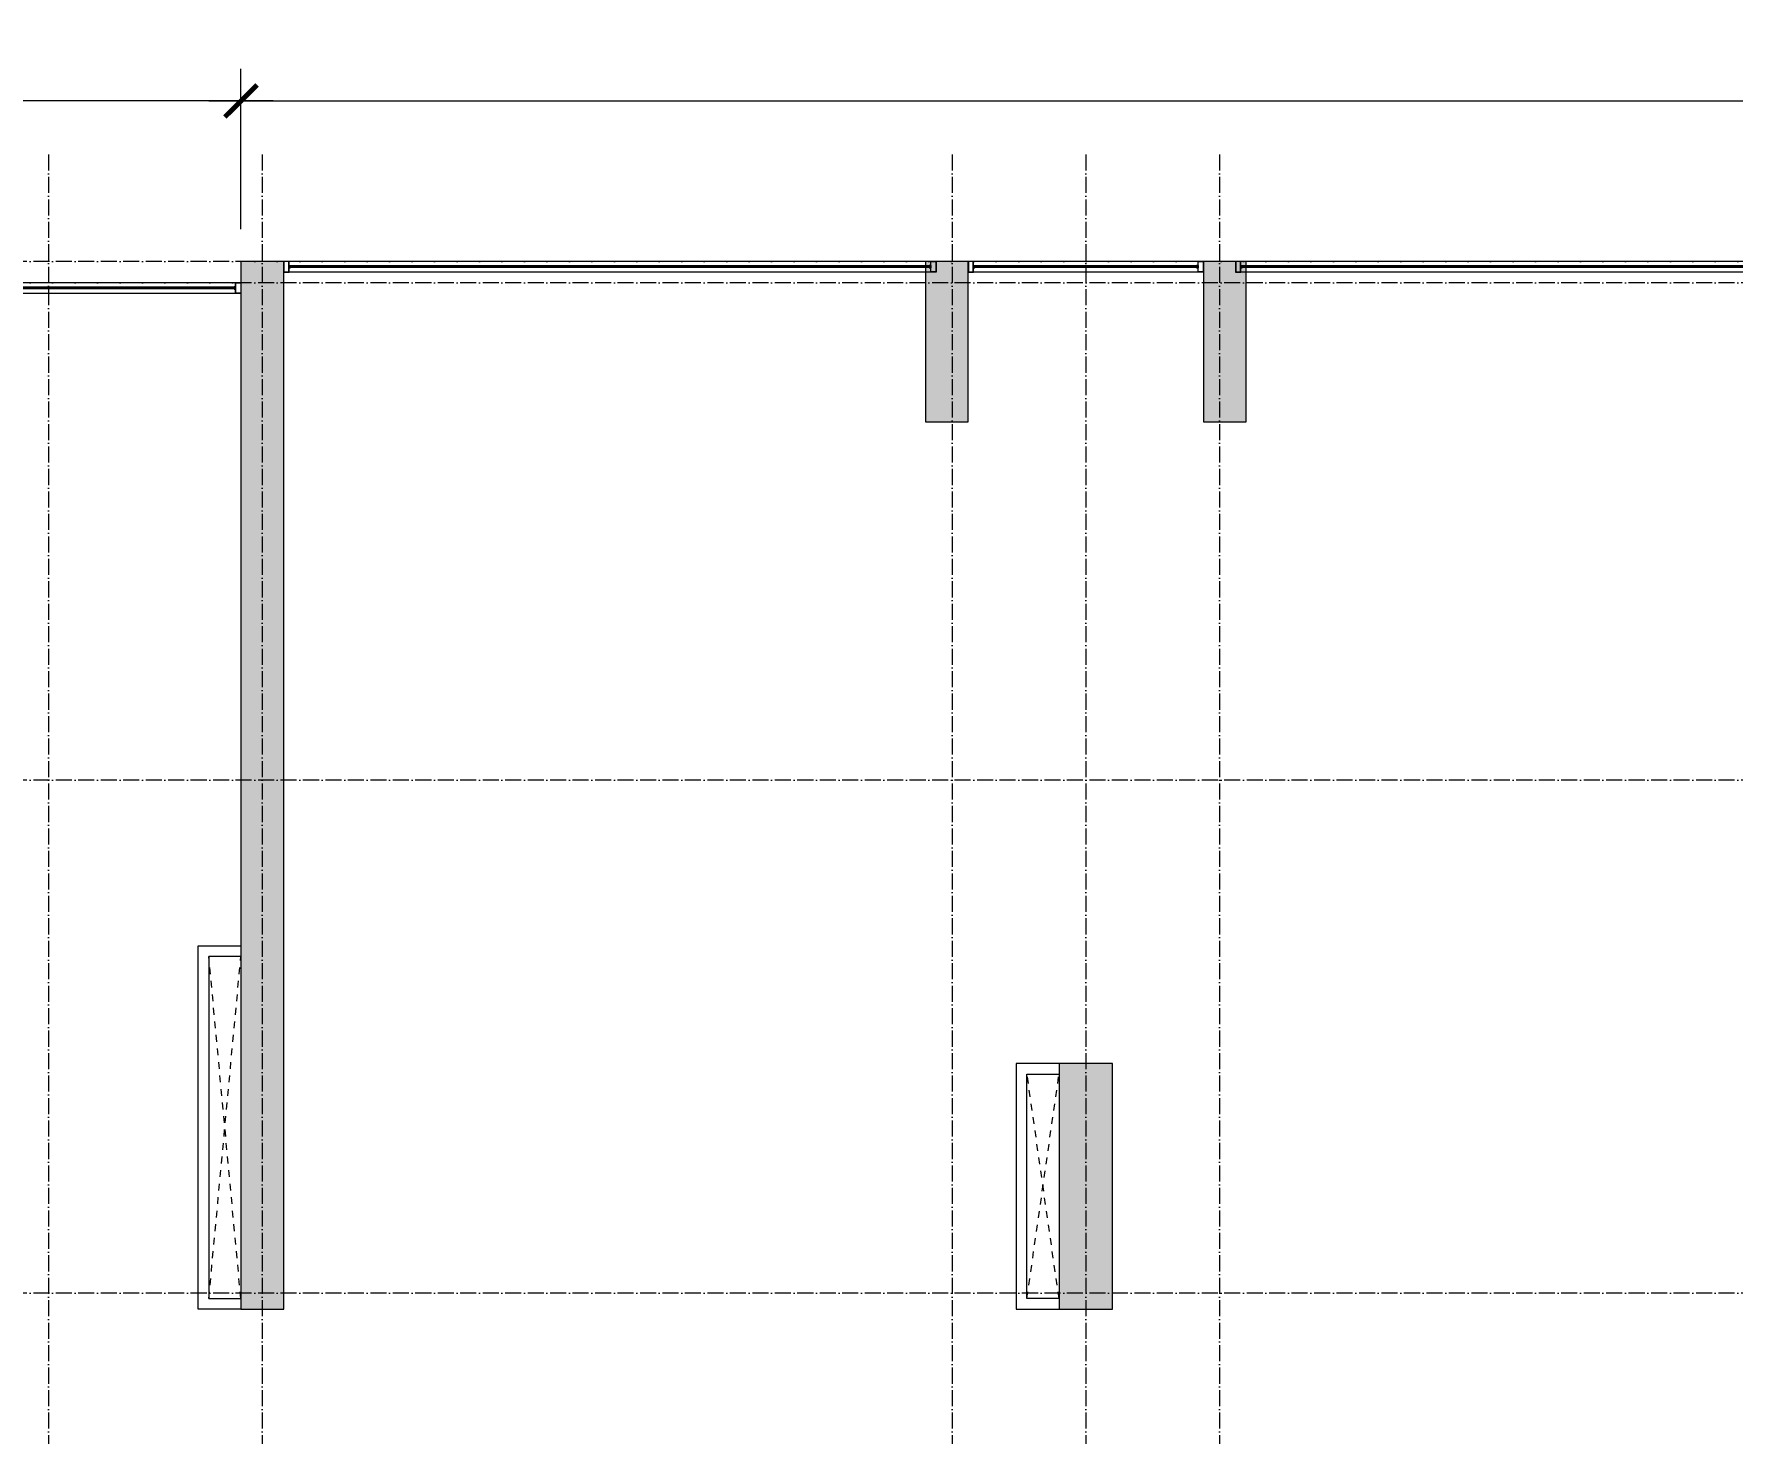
# Model space of a CAD drawing. Header units: millimetres. Extents: x -20211 to 105142, y -25405 to 48204.
# Drawn here: x -634 to 15244, y 31643 to 44727 of the extents above; entities that cross this region are included whole.
import ezdxf

# ---------------------------------------------------------------- set-up
doc = ezdxf.new("R2010")
doc.units = ezdxf.units.MM
doc.linetypes.add('Dash', pattern=[6.35, 3.175, -3.175])
doc.linetypes.add('Grid Line', pattern=[4.2, 3, -0.6, 0, -0.6])
doc.layers.get('Defpoints').update_dxf_attribs({"color": 230})
for name, color, linetype, lineweight in [('A-DETL-GENF-HDLN', 161, 'Dash', 5), ('CUA', 31, 'Continuous', 9), ('DIM', 1, 'Continuous', 5), ('NET-CAT', 3, 'Continuous', 15), ('NET-THAY', 2, 'Continuous', 9), ('TRUC', 225, 'Continuous', 5), ('X-COT HAM$0$LC.HA', 8, 'Continuous', 9)]:
    doc.layers.add(name, color=color, linetype=linetype, lineweight=lineweight)
doc.styles.add('TA1', font='arial_0.ttf')
doc.dimstyles.new('D_200_KTx2', dxfattribs={"dimtxt": 400, "dimasz": 300, "dimexe": 300, "dimexo": 300, "dimgap": 160, "dimtad": 1, "dimdec": 0, "dimzin": 9, "dimtxsty": 'TA1', "dimblk": 'ARCHTICK', "dimcen": 1, "dimdle": 300, "dimclrd": 256, "dimclre": 256, "dimclrt": 7, "dimadec": 0, "dimazin": 0, "dimtfac": 1, "dimtdec": 0, "dimtix": 1, "dimtmove": 1, "dimatfit": 3, "dimldrblk": 'ARCHTICK', "dimfxl": 0, "dimtolj": 1, "dimtzin": 0, "dimlwd": -1, "dimlwe": -1, "dimarcsym": 0})

# ---------------------------------------------------------------- blocks, each defined once
blk = doc.blocks.new('_ARCHTICK')
at = {"color": 0, "linetype": 'ByBlock', "const_width": 0.15}
blk.add_lwpolyline([(-0.5, -0.5), (0.5, 0.5)], dxfattribs=at)
blk = doc.blocks.new('*D70')
at = {"layer": 'Defpoints', "color": 0, "transparency": 16777216}
for p in [(-8499, 44100), (-8499, 42600), (1301, 42600)]:
    blk.add_point(p, dxfattribs=at)
at = {"layer": 'DIM', "transparency": 16777216}
for p, q in [((-8499, 42900), (-8499, 44400)), ((1301, 42900), (1301, 44400)), ((1601, 44100), (-8799, 44100))]:
    blk.add_line(p, q, dxfattribs=at)
at = {"layer": 'DIM', "transparency": 16777216, "xscale": 300, "yscale": 300, "zscale": 300, "rotation": 180}
blk.add_blockref('_ARCHTICK', (-8499, 44100), dxfattribs=at)
at = {"layer": 'DIM', "transparency": 16777216, "xscale": 300, "yscale": 300, "zscale": 300}
blk.add_blockref('_ARCHTICK', (1301, 44100), dxfattribs=at)
at = {"layer": 'DIM', "color": 7, "transparency": 16777216, "insert": (-3599, 44464), "char_height": 400, "attachment_point": 5, "style": 'TA1'}
blk.add_mtext('\\A1;9800', dxfattribs=at)
blk = doc.blocks.new('*D71')
at = {"layer": 'Defpoints', "color": 0, "transparency": 16777216}
for p in [(39351, 44100), (1301, 42600), (39351, 42600)]:
    blk.add_point(p, dxfattribs=at)
at = {"layer": 'DIM', "transparency": 16777216}
for p, q in [((1301, 42900), (1301, 44400)), ((39351, 42900), (39351, 44400)), ((1001, 44100), (39651, 44100))]:
    blk.add_line(p, q, dxfattribs=at)
at = {"layer": 'DIM', "transparency": 16777216, "xscale": 300, "yscale": 300, "zscale": 300, "rotation": 180}
blk.add_blockref('_ARCHTICK', (1301, 44100), dxfattribs=at)
at = {"layer": 'DIM', "transparency": 16777216, "xscale": 300, "yscale": 300, "zscale": 300}
blk.add_blockref('_ARCHTICK', (39351, 44100), dxfattribs=at)
at = {"layer": 'DIM', "color": 7, "transparency": 16777216, "insert": (20326, 44464), "char_height": 400, "attachment_point": 5, "style": 'TA1'}
blk.add_mtext('\\A1;38050', dxfattribs=at)
blk = doc.blocks.new('ALC1807-ASCENT PLAZA-KET CAU_rvt-1-MẶT BẰNG TẦNG 1')
at = {"layer": 'X-COT HAM$0$LC.HA'}
h = blk.add_hatch(color=256, dxfattribs=at)
h.dxf.hatch_style = 1
h.paths.add_polyline_path([(1701, 42600), (1301, 42600), (1301, 32800), (1701, 32800)])
h = blk.add_hatch(color=256, dxfattribs=at)
h.dxf.hatch_style = 1
h.paths.add_polyline_path([(8101, 42600), (7701, 42600), (7701, 41100), (8101, 41100)])
h = blk.add_hatch(color=256, dxfattribs=at)
h.dxf.hatch_style = 1
h.paths.add_polyline_path([(10701, 42600), (10301, 42600), (10301, 41100), (10701, 41100)])
h = blk.add_hatch(color=256, dxfattribs=at)
h.dxf.hatch_style = 1
h.paths.add_polyline_path([(9451, 35100), (8951, 35100), (8951, 32800), (9451, 32800)])
at = {"ltscale": 1000}
for points in [[(1701, 42600), (1301, 42600), (1301, 32800), (1701, 32800)], [(10701, 42600), (10301, 42600), (10301, 41100), (10701, 41100)]]:
    blk.add_lwpolyline(points, close=True, dxfattribs=at)
at = {"ltscale": 1000, "elevation": 0}
for points in [[(8101, 42600), (7701, 42600), (7701, 41100), (8101, 41100)], [(9451, 35100), (8951, 35100), (8951, 32800), (9451, 32800)]]:
    blk.add_lwpolyline(points, close=True, dxfattribs=at)
blk = doc.blocks.new('*U141')
for p, q in [((6050, 100, 0), (50, 100, 0)), ((6050, 0, 0), (50, 0, 0)), ((6037, 58, 0), (63, 58, 0)), ((6037, 42, 0), (63, 42, 0))]:
    blk.add_line(p, q)
at = {"ltscale": 100}
for p, q in [((50, 61, 0), (50, 39, 0)), ((50, 61, 0), (50, 39, 0)), ((6050, 61, 0), (6050, 39, 0)), ((6050, 61, 0), (6050, 39, 0))]:
    blk.add_line(p, q, dxfattribs=at)
at = {"color": 1, "lineweight": 0, "ltscale": 10}
blk.add_line((57, 50, 0), (6043, 50, 0), dxfattribs=at)
at = {"ltscale": 25, "elevation": 0}
for points in [[(0, 0), (50, 0), (50, 100), (0, 100)], [(2, 2), (48, 2), (48, 98), (2, 98)]]:
    blk.add_lwpolyline(points, close=True, dxfattribs=at)
at = {"elevation": 0}
for points in [[(50, 39), (50, 61), (63, 61, -0.414214), (63, 60), (63, 57, -0.414214), (63, 56, -0.414214), (62, 57), (62, 59, 0.414214), (62, 60), (52, 60, 0.414214), (51, 59), (51, 40, 0.414214), (52, 40), (62, 40, 0.414214), (62, 40), (62, 43, -0.414214), (63, 43, -0.414214), (63, 43), (63, 39, -0.414214), (63, 39), (50, 39)], [(6050, 39), (6050, 61), (6038, 61, 0.414214), (6037, 60), (6037, 57, 0.414214), (6038, 56, 0.414214), (6038, 57), (6038, 59, -0.414214), (6039, 60), (6049, 60, -0.414214), (6049, 59), (6049, 40, -0.414214), (6049, 40), (6039, 40, -0.414214), (6038, 40), (6038, 43, 0.414214), (6038, 43, 0.414214), (6037, 43), (6037, 39, 0.414214), (6038, 39), (6050, 39)]]:
    blk.add_lwpolyline(points, format="xyb", dxfattribs=at)
for points in [[(50, 40), (50, 59)], [(50, 40), (50, 59)], [(6050, 40), (6050, 59)], [(6050, 40), (6050, 59)]]:
    blk.add_lwpolyline(points, dxfattribs=at)
for points in [[(57, 52, 0.110226), (57, 52), (57, 48, 0.110226), (57, 48, 0.547587), (60, 47, -0.371535), (61, 47, 0.207699), (65, 47, -0.626616), (65, 47, -0.088099), (63, 42), (63, 44), (60, 44), (60, 43), (56, 46, -0.26277), (55, 47), (55, 50), (55, 53, -0.26277), (56, 54), (60, 57), (60, 56), (63, 56), (63, 58, -0.088099), (65, 53, -0.626616), (65, 53, 0.207699), (61, 53, -0.371535), (60, 53, 0.547587)], [(6043, 52, -0.110226), (6043, 52), (6043, 48, -0.110226), (6043, 48, -0.547587), (6040, 47, 0.371535), (6039, 47, -0.207699), (6035, 47, 0.626616), (6035, 47, 0.088099), (6037, 42), (6037, 44), (6040, 44), (6040, 43), (6044, 46, 0.26277), (6045, 47), (6045, 50), (6045, 53, 0.26277), (6044, 54), (6040, 57), (6040, 56), (6037, 56), (6037, 58, 0.088099), (6035, 53, 0.626616), (6035, 53, -0.207699), (6039, 53, 0.371535), (6040, 53, -0.547587)]]:
    blk.add_lwpolyline(points, format="xyb", close=True)
for points in [[(57, 47), (57, 52), (6043, 52), (6043, 47)], [(6100, 100), (6100, 0), (6050, 0), (6050, 100)], [(6098, 98), (6098, 2), (6052, 2), (6052, 98)]]:
    blk.add_lwpolyline(points, close=True)
blk = doc.blocks.new('*U124')
for p, q in [((2150, 100, 0), (50, 100, 0)), ((2150, 0, 0), (50, 0, 0)), ((2137, 58, 0), (63, 58, 0)), ((2137, 42, 0), (63, 42, 0))]:
    blk.add_line(p, q)
at = {"ltscale": 100}
for p, q in [((50, 61, 0), (50, 39, 0)), ((50, 61, 0), (50, 39, 0)), ((2150, 61, 0), (2150, 39, 0)), ((2150, 61, 0), (2150, 39, 0))]:
    blk.add_line(p, q, dxfattribs=at)
at = {"color": 1, "lineweight": 0, "ltscale": 10}
blk.add_line((57, 50, 0), (2143, 50, 0), dxfattribs=at)
at = {"ltscale": 25, "elevation": 0}
for points in [[(0, 0), (50, 0), (50, 100), (0, 100)], [(2, 2), (48, 2), (48, 98), (2, 98)]]:
    blk.add_lwpolyline(points, close=True, dxfattribs=at)
at = {"elevation": 0}
for points in [[(50, 39), (50, 61), (63, 61, -0.414214), (63, 60), (63, 57, -0.414214), (63, 56, -0.414214), (62, 57), (62, 59, 0.414214), (62, 60), (52, 60, 0.414214), (51, 59), (51, 40, 0.414214), (52, 40), (62, 40, 0.414214), (62, 40), (62, 43, -0.414214), (63, 43, -0.414214), (63, 43), (63, 39, -0.414214), (63, 39), (50, 39)], [(2150, 39), (2150, 61), (2137, 61, 0.414214), (2137, 60), (2137, 57, 0.414214), (2137, 56, 0.414214), (2138, 57), (2138, 59, -0.414214), (2138, 60), (2148, 60, -0.414214), (2149, 59), (2149, 40, -0.414214), (2148, 40), (2138, 40, -0.414214), (2138, 40), (2138, 43, 0.414214), (2137, 43, 0.414214), (2137, 43), (2137, 39, 0.414214), (2137, 39), (2150, 39)]]:
    blk.add_lwpolyline(points, format="xyb", dxfattribs=at)
for points in [[(50, 40), (50, 59)], [(50, 40), (50, 59)], [(2150, 40), (2150, 59)], [(2150, 40), (2150, 59)]]:
    blk.add_lwpolyline(points, dxfattribs=at)
for points in [[(57, 52, 0.110226), (57, 52), (57, 48, 0.110226), (57, 48, 0.547587), (60, 47, -0.371535), (61, 47, 0.207699), (65, 47, -0.626616), (65, 47, -0.088099), (63, 42), (63, 44), (60, 44), (60, 43), (56, 46, -0.26277), (55, 47), (55, 50), (55, 53, -0.26277), (56, 54), (60, 57), (60, 56), (63, 56), (63, 58, -0.088099), (65, 53, -0.626616), (65, 53, 0.207699), (61, 53, -0.371535), (60, 53, 0.547587)], [(2143, 52, -0.110226), (2143, 52), (2143, 48, -0.110226), (2143, 48, -0.547587), (2140, 47, 0.371535), (2139, 47, -0.207699), (2135, 47, 0.626616), (2135, 47, 0.088099), (2137, 42), (2137, 44), (2140, 44), (2140, 43), (2144, 46, 0.26277), (2145, 47), (2145, 50), (2145, 53, 0.26277), (2144, 54), (2140, 57), (2140, 56), (2137, 56), (2137, 58, 0.088099), (2135, 53, 0.626616), (2135, 53, -0.207699), (2139, 53, 0.371535), (2140, 53, -0.547587)]]:
    blk.add_lwpolyline(points, format="xyb", close=True)
for points in [[(57, 47), (57, 52), (2143, 52), (2143, 47)], [(2200, 100), (2200, 0), (2150, 0), (2150, 100)], [(2198, 98), (2198, 2), (2152, 2), (2152, 98)]]:
    blk.add_lwpolyline(points, close=True)
blk = doc.blocks.new('*U140')
for p, q in [((3850, 100, 0), (50, 100, 0)), ((3850, 0, 0), (50, 0, 0)), ((3837, 58, 0), (63, 58, 0)), ((3837, 42, 0), (63, 42, 0))]:
    blk.add_line(p, q)
at = {"ltscale": 100}
for p, q in [((50, 61, 0), (50, 39, 0)), ((50, 61, 0), (50, 39, 0)), ((3850, 61, 0), (3850, 39, 0)), ((3850, 61, 0), (3850, 39, 0))]:
    blk.add_line(p, q, dxfattribs=at)
at = {"color": 1, "lineweight": 0, "ltscale": 10}
blk.add_line((57, 50, 0), (3843, 50, 0), dxfattribs=at)
at = {"ltscale": 25, "elevation": 0}
for points in [[(0, 0), (50, 0), (50, 100), (0, 100)], [(2, 2), (48, 2), (48, 98), (2, 98)]]:
    blk.add_lwpolyline(points, close=True, dxfattribs=at)
at = {"elevation": 0}
for points in [[(50, 39), (50, 61), (63, 61, -0.414214), (63, 60), (63, 57, -0.414214), (63, 56, -0.414214), (62, 57), (62, 59, 0.414214), (62, 60), (52, 60, 0.414214), (51, 59), (51, 40, 0.414214), (52, 40), (62, 40, 0.414214), (62, 40), (62, 43, -0.414214), (63, 43, -0.414214), (63, 43), (63, 39, -0.414214), (63, 39), (50, 39)], [(3850, 39), (3850, 61), (3838, 61, 0.414214), (3837, 60), (3837, 57, 0.414214), (3838, 56, 0.414214), (3838, 57), (3838, 59, -0.414214), (3839, 60), (3849, 60, -0.414214), (3849, 59), (3849, 40, -0.414214), (3849, 40), (3839, 40, -0.414214), (3838, 40), (3838, 43, 0.414214), (3838, 43, 0.414214), (3837, 43), (3837, 39, 0.414214), (3838, 39), (3850, 39)]]:
    blk.add_lwpolyline(points, format="xyb", dxfattribs=at)
for points in [[(50, 40), (50, 59)], [(50, 40), (50, 59)], [(3850, 40), (3850, 59)], [(3850, 40), (3850, 59)]]:
    blk.add_lwpolyline(points, dxfattribs=at)
for points in [[(57, 52, 0.110226), (57, 52), (57, 48, 0.110226), (57, 48, 0.547587), (60, 47, -0.371535), (61, 47, 0.207699), (65, 47, -0.626616), (65, 47, -0.088099), (63, 42), (63, 44), (60, 44), (60, 43), (56, 46, -0.26277), (55, 47), (55, 50), (55, 53, -0.26277), (56, 54), (60, 57), (60, 56), (63, 56), (63, 58, -0.088099), (65, 53, -0.626616), (65, 53, 0.207699), (61, 53, -0.371535), (60, 53, 0.547587)], [(3843, 52, -0.110226), (3843, 52), (3843, 48, -0.110226), (3843, 48, -0.547587), (3840, 47, 0.371535), (3839, 47, -0.207699), (3835, 47, 0.626616), (3835, 47, 0.088099), (3837, 42), (3837, 44), (3840, 44), (3840, 43), (3844, 46, 0.26277), (3845, 47), (3845, 50), (3845, 53, 0.26277), (3844, 54), (3840, 57), (3840, 56), (3837, 56), (3837, 58, 0.088099), (3835, 53, 0.626616), (3835, 53, -0.207699), (3839, 53, 0.371535), (3840, 53, -0.547587)]]:
    blk.add_lwpolyline(points, format="xyb", close=True)
for points in [[(57, 47), (57, 52), (3843, 52), (3843, 47)], [(3900, 100), (3900, 0), (3850, 0), (3850, 100)], [(3898, 98), (3898, 2), (3852, 2), (3852, 98)]]:
    blk.add_lwpolyline(points, close=True)

msp = doc.modelspace()

# ---------------------------------------------------------------- linework, layer by layer
at = {"layer": 'A-DETL-GENF-HDLN', "ltscale": 20}
for p, q in [((1000.5, 32899.9), (1300.5, 36099.9)), ((1300.5, 32899.9), (1000.5, 36099.9)), ((8650.5, 32899.9, 0), (8950.5, 34999.8, 0)), ((8950.5, 32899.9, 0), (8651.3, 34999.8, 0))]:
    msp.add_line(p, q, dxfattribs=at)
at = {"layer": 'NET-CAT'}
for p, q in [((900.5, 36199.9), (1300.5, 36199.9)), ((900.5, 32799.9), (900.5, 36199.9)), ((1300.5, 36099.9), (1000.5, 36099.9)), ((1000.5, 36099.9), (1000.5, 32899.9)), ((1300.5, 36199.9), (1300.5, 36099.9)), ((8550.5, 35099.8, 0), (8550.5, 32799.9, 0)), ((8950.5, 35099.8, 0), (8550.5, 35099.8, 0)), ((8650.5, 32899.9, 0), (8650.5, 34999.8, 0)), ((8650.5, 34999.8, 0), (8950.5, 34999.8, 0)), ((1000.5, 32899.9), (1300.5, 32899.9)), ((8950.5, 32899.9, 0), (8650.5, 32899.9, 0)), ((1300.5, 32799.9), (900.5, 32799.9)), ((8550.5, 32799.9, 0), (8950.5, 32799.9, 0))]:
    msp.add_line(p, q, dxfattribs=at)
at = {"layer": 'NET-THAY'}
for p, q in [((7800.5, 42599.9), (1700.5, 42599.9)), ((10300.5, 42599.9), (8100.5, 42599.9)), ((16700.5, 42599.9), (10600.5, 42599.9)), ((1300.5, 42399.9), (-2599.5, 42399.9))]:
    msp.add_line(p, q, dxfattribs=at)
at = {"layer": 'TRUC', "linetype": 'Grid Line', "ltscale": 50}
for p, q in [((-499.5, 43599.9), (-499.5, -4500.1)), ((1500.5, 43599.9), (1500.5, -7167.6)), ((7950.5, 43599.9), (7950.5, -4500.1)), ((9200.5, 43599.9), (9200.5, -7167.6)), ((10450.5, 43599.9), (10450.5, -4500.1)), ((43000.5, 42599.9), (-11036.3, 42599.9)), ((43000.5, 42399.9), (-14407, 42399.9)), ((43000.5, 37749.9), (-12092.4, 37749.9)), ((43000.5, 32949.9), (-12092.4, 32949.9))]:
    msp.add_line(p, q, dxfattribs=at)

# ---------------------------------------------------------------- block references
at = {"layer": 'CUA', "extrusion": (1.23645e-08, -1.17273e-08, 1)}
for name, p in [('*U141', (1700.5, 42499.9, 0)), ('*U124', (8100.5, 42499.9, 0)), ('*U141', (10600.5, 42499.9, 0)), ('*U140', (-2599.5, 42299.9, 0))]:
    msp.add_blockref(name, p, dxfattribs=at)
at = {"layer": 'NET-CAT'}
msp.add_blockref('ALC1807-ASCENT PLAZA-KET CAU_rvt-1-MẶT BẰNG TẦNG 1', (0, 0), dxfattribs=at)

# ---------------------------------------------------------------- dimensions: what is measured, and where the dimension line sits
at = {"layer": 'DIM'}
for base, p2, picture, middle in [((-8499.5, 44099.9), (-8499.5, 42599.9), '*D70', (-3599.5, 44464.2)), ((39350.5, 44099.9), (39350.5, 42599.9), '*D71', (20325.5, 44464.3))]:
    dim = msp.add_linear_dim(base=base, p1=(1300.5, 42599.9), p2=p2, dimstyle='D_200_KTx2', dxfattribs=at)
    dim.commit()
    dim.dimension.update_dxf_attribs({"geometry": picture, "text_midpoint": middle})

doc.saveas('drawing.dxf')
